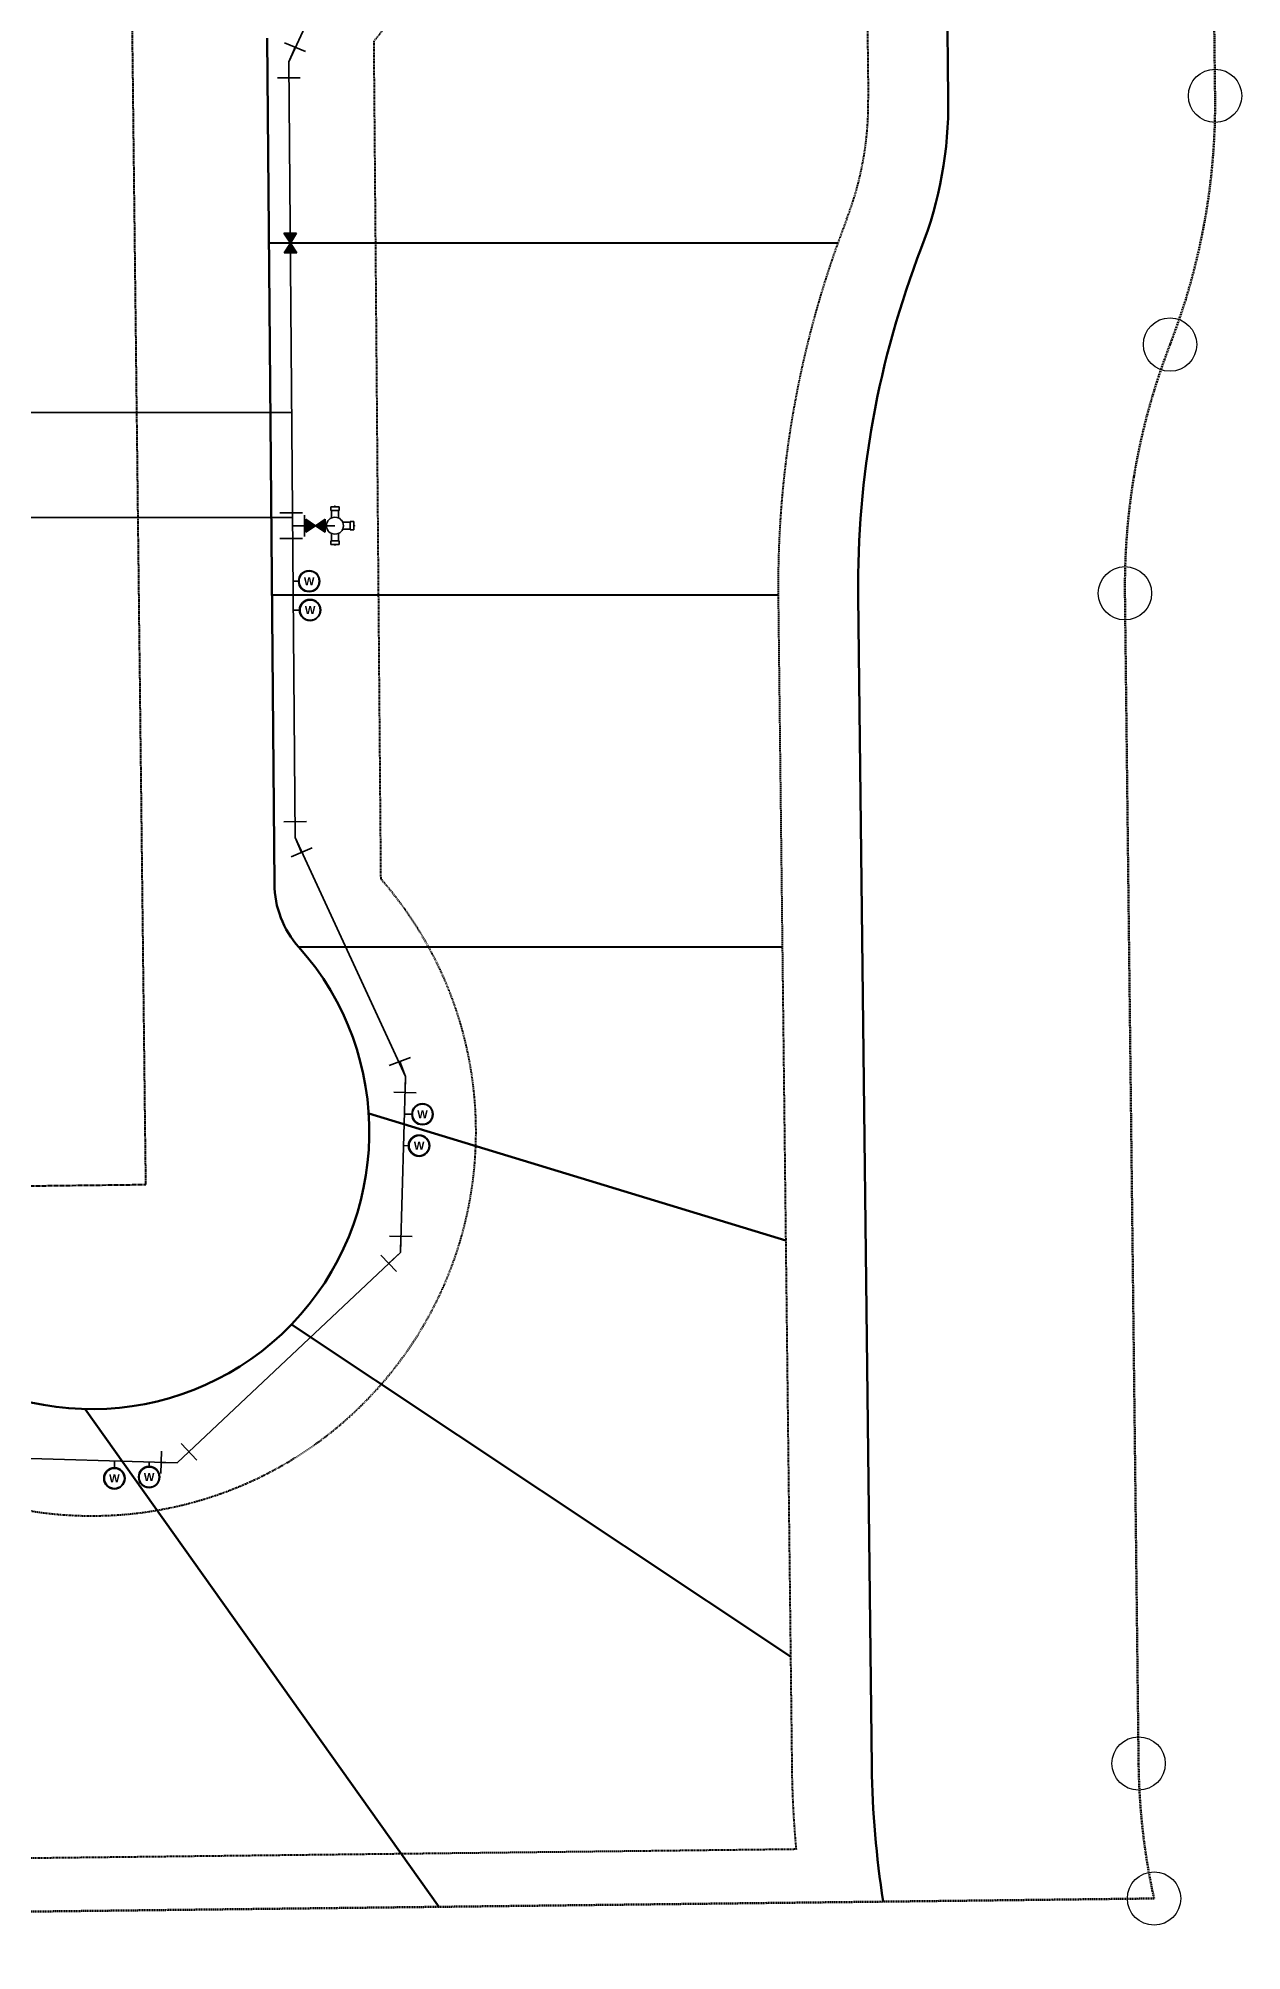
# Model space of a CAD drawing. Header units: feet. Extents: x -96 to 999, y -5 to 696.
# Drawn here: x 630.6 to 856.2, y 0 to 358.6 of the extents above; entities that cross this region are included whole.
import ezdxf
from ezdxf.enums import TextEntityAlignment as Align

# ---------------------------------------------------------------- set-up
doc = ezdxf.new("R2010")
doc.units = ezdxf.units.FT
doc.header["$MEASUREMENT"] = 0
for name, pattern in [('AutoCAD_Module2$0$BORDER2', [0.875, 0.25, -0.125, 0.25, -0.125, 0, -0.125]), ('CENTER2', [1.125, 0.75, -0.125, 0.125, -0.125]), ('HIDDEN2', [0.1875, 0.125, -0.0625])]:
    doc.linetypes.add(name, pattern=pattern)
for name, color, linetype, lineweight in [('AutoCAD_Module2$0$BOUNDARY', 7, 'AutoCAD_Module2$0$BORDER2', 90), ('BUILDINGLINE', 6, 'HIDDEN2', 40), ('EASEMENT', 3, 'HIDDEN2', 40), ('LOTLINES', 231, 'Continuous', 60), ('ROW', 5, 'Continuous', 80), ('WATERLINE', 4, 'Continuous', 35), ('X-ROAD-CL', 2, 'CENTER2', 40)]:
    doc.layers.add(name, color=color, linetype=linetype, lineweight=lineweight)
doc.layers.add('AutoCAD_Module2$0$ENDPOINT', color=1, linetype='Continuous')
doc.styles.add('PROPOSED', font='arialbd.ttf', dxfattribs={"height": 2.5})

# ---------------------------------------------------------------- blocks, each defined once
blk = doc.blocks.new('FH-P')
h = blk.add_hatch(color=256)
h.dxf.hatch_style = 1
h.paths.add_polyline_path([(1.19, 6), (0, 6), (0, 4.16)])
h.paths.add_polyline_path([(0, 4.16), (0, 2.33), (1.19, 2.33)])
h.paths.add_polyline_path([(0, 4.16), (-1.19, 2.33), (0, 2.33)])
h.paths.add_polyline_path([(0, 6), (-1.19, 6), (0, 4.16)])
for p, q in [((-0.8, 11.32), (0.8, 11.32)), ((-0.8, 11.32), (-0.8, 10.68)), ((0.8, 11.32), (0.8, 10.68)), ((-3.51, 8.61), (-3.51, 7.02)), ((-3.51, 8.61), (-2.87, 8.61)), ((-2.87, 8.61), (-2.87, 7.02)), ((-2.87, 8.45), (-1.46, 8.45)), ((-2.87, 7.18), (-1.46, 7.18)), ((-0.8, 10.68), (0.8, 10.68)), ((-0.64, 10.68), (-0.64, 9.28)), ((0, 7.81), (0, 0)), ((0.64, 10.68), (0.64, 9.28)), ((1.46, 8.45), (2.87, 8.45)), ((1.46, 7.18), (2.87, 7.18)), ((2.87, 8.61), (2.87, 7.02)), ((2.87, 8.61), (3.51, 8.61)), ((3.51, 8.61), (3.51, 7.02)), ((-3.51, 7.02), (-2.87, 7.02)), ((-1.19, 6), (1.19, 6)), ((0, 4.16), (-1.19, 6)), ((0, 4.16), (-1.19, 2.33)), ((0, 4.16), (1.19, 6)), ((0, 4.16), (1.19, 2.33)), ((2.87, 7.02), (3.51, 7.02)), ((-2.41, -2.52), (-2.41, 1.75)), ((-1.98, 2.12), (2.05, 2.12)), ((-1.19, 2.33), (1.19, 2.33)), ((2.41, -2.52), (2.41, 1.7))]:
    blk.add_line(p, q)
at = {"const_width": 0.159}
for points in [[(-0.07, 11.46, 1), (0.09, 11.46, 1)], [(-3.74, 7.79, 1), (-3.58, 7.79, 1)], [(3.56, 7.81, 1), (3.72, 7.81, 1)]]:
    blk.add_lwpolyline(points, format="xyb", close=True, dxfattribs=at)
blk.add_circle((0, 7.81), 1.59)
blk = doc.blocks.new('45')
for p, q in [((2.11, 3.04), (-2.11, 3.03)), ((0, 3.03), (0, 0)), ((2.12, -2.12), (0, 0)), ((3.63, -0.61), (0.62, -3.63))]:
    blk.add_line(p, q)
blk = doc.blocks.new('225')
for p, q in [((-3.12, 1.96), (0.82, 3.59)), ((-1.15, 2.77), (0, 0)), ((0, 0), (0, -3)), ((-2.11, -3), (2.11, -3))]:
    blk.add_line(p, q)
blk = doc.blocks.new('WM-P')
h = blk.add_hatch(color=256)
h.dxf.hatch_style = 1
h.paths.add_polyline_path([(2, 0, 1), (-2, 0, 1)])
h.paths.add_polyline_path([(-1.88, 0, -1), (1.88, 0, -1)], flags=16)
h.paths.add_polyline_path([(-1.49, 0.51, -1), (1.49, -0.51, -1)], flags=0)
h.paths.add_polyline_path([(-1.36, -1.13), (1.36, -1.13), (1.36, 1.12), (-1.36, 1.12)], flags=8)
for radius in [2, 1.88]:
    blk.add_circle((0, 0), radius)
at = {"style": 'PROPOSED'}
blk.add_text('W', height=1.5, dxfattribs=at).set_placement((0, 0), align=Align.MIDDLE_CENTER)
blk = doc.blocks.new('VALVE-P')
h = blk.add_hatch(color=256)
h.dxf.hatch_style = 1
h.paths.add_polyline_path([(-1.84, 1.19), (-1.84, -1.19), (0, 0)])
h.paths.add_polyline_path([(1.84, 1.19), (0, 0), (1.84, -1.19)])
for p, q in [((0, 0), (-1.84, 1.19)), ((-1.84, -1.19), (-1.84, 1.19)), ((0, 0), (-1.84, -1.19)), ((0, 0), (1.84, 1.19)), ((0, 0), (1.84, -1.19)), ((1.84, -1.19), (1.84, 1.19))]:
    blk.add_line(p, q)

msp = doc.modelspace()

# ---------------------------------------------------------------- linework, layer by layer
at = {"layer": 'AutoCAD_Module2$0$BOUNDARY'}
for p, q in [((848.66, 562.15), (851.16, 347.8)), ((834.27, 254.52), (836.83, 35.11)), ((839.73, 9.8), (0, 0))]:
    msp.add_line(p, q, dxfattribs=at)
for centre, start, end in [((726.17, 346.34), 338.81, 0.6689), ((959.27, 255.98), 158.81, 180.6689), ((961.82, 36.57), 180.6683, 192.3678)]:
    msp.add_arc(centre, 125, start, end, dxfattribs=at)
at = {"layer": 'AutoCAD_Module2$0$ENDPOINT'}
for centre in [(851.16, 347.8), (842.72, 301.16), (834.27, 254.52), (836.83, 35.11), (839.73, 9.8)]:
    msp.add_circle(centre, 5, dxfattribs=at)
at = {"layer": 'BUILDINGLINE'}
msp.add_line((694.84, 200.96), (693.53, 358.03), dxfattribs=at)
for centre, start, end in [((637.73, 403.53), 320.8038, 131.4428), ((640.65, 153.55), 230.7812, 41.1794)]:
    msp.add_arc(centre, 72, start, end, dxfattribs=at)
at = {"layer": 'EASEMENT'}
for p, q in [((783.83, 547.24), (786.16, 347.04)), ((769.28, 253.76), (771.84, 34.35)), ((772.64, 19.02), (14.88, 10.17))]:
    msp.add_line(p, q, dxfattribs=at)
for centre, radius, start, end in [((726.17, 346.34), 60, 338.81, 0.6689), ((959.27, 255.98), 190, 158.81, 180.6689), ((961.82, 36.57), 190, 180.6683, 185.3015)]:
    msp.add_arc(centre, radius, start, end, dxfattribs=at)
at = {"layer": 'LOTLINES'}
for p, q in [((673.85, 320.2), (780.47, 320.25)), ((674.4, 254.2), (769.27, 254.24)), ((679.43, 188.2), (770.04, 188.24)), ((692.54, 156.97), (770.69, 133.16)), ((771.6, 55.15), (678.05, 117.42)), ((639.38, 101.57), (705.74, 8.2))]:
    msp.add_line(p, q, dxfattribs=at)
at = {"layer": 'ROW'}
for p, q in [((798.66, 561.56), (801.16, 347.22)), ((674.85, 200.04), (673.53, 358.59)), ((784.28, 253.93), (786.84, 34.53))]:
    msp.add_line(p, q, dxfattribs=at)
for centre, radius, start, end in [((726.17, 346.34), 75, 338.81, 0.6689), ((959.27, 255.98), 175, 158.81, 180.6689), ((692.85, 200.19), 18, 180.4781, 221.7829), ((640.65, 153.55), 52, 230.1923, 41.7829), ((961.82, 36.57), 175, 180.6683, 188.9965)]:
    msp.add_arc(centre, radius, start, end, dxfattribs=at)
at = {"layer": 'WATERLINE'}
for p, q in [((677.57, 354.16), (694.72, 391.36)), ((678.78, 208.71), (677.57, 354.16)), ((622.41, 288.45), (678.11, 288.45)), ((622.53, 268.76), (678.28, 268.76)), ((679.37, 256.79), (678.38, 256.78)), ((679.68, 251.37), (678.42, 251.37)), ((678.78, 208.71), (699.43, 163.94)), ((699.43, 163.94), (698.47, 130.95)), ((700.61, 156.85), (699.22, 156.85)), ((699.98, 150.95), (699.05, 150.97)), ((698.47, 130.95), (656.65, 91.48)), ((656.65, 91.48), (615.61, 92.67)), ((644.87, 90.45), (644.87, 91.83)), ((651.38, 90.81), (651.4, 91.64))]:
    msp.add_line(p, q, dxfattribs=at)
at = {"layer": 'X-ROAD-CL'}
for p, q in [((650.77, 143.67), (647.62, 413.65)), ((138.62, 137.69), (650.77, 143.67))]:
    msp.add_line(p, q, dxfattribs=at)

# ---------------------------------------------------------------- block references
at = {"layer": 'WATERLINE', "xscale": -1, "rotation": 359.704167161185}
msp.add_blockref('225', (677.57, 354.16), dxfattribs=at)
at = {"layer": 'WATERLINE'}
for name, p, rotation in [('VALVE-P', (677.85, 320.2), 270.4780630049674), ('FH-P', (678.4, 267.2), 270), ('225', (678.78, 208.71), 180.295832838815), ('225', (699.43, 163.94), 358.3410593390365), ('45', (698.47, 130.95), 133.3410593390371), ('45', (656.65, 91.48), 88.34105933903669)]:
    msp.add_blockref(name, p, dxfattribs=dict(at, rotation=rotation))
for p in [(681.37, 256.79), (681.55, 251.37), (702.61, 156.85), (701.98, 150.95), (644.87, 88.57), (651.38, 88.81)]:
    msp.add_blockref('WM-P', p, dxfattribs=at)

doc.saveas('drawing.dxf')
